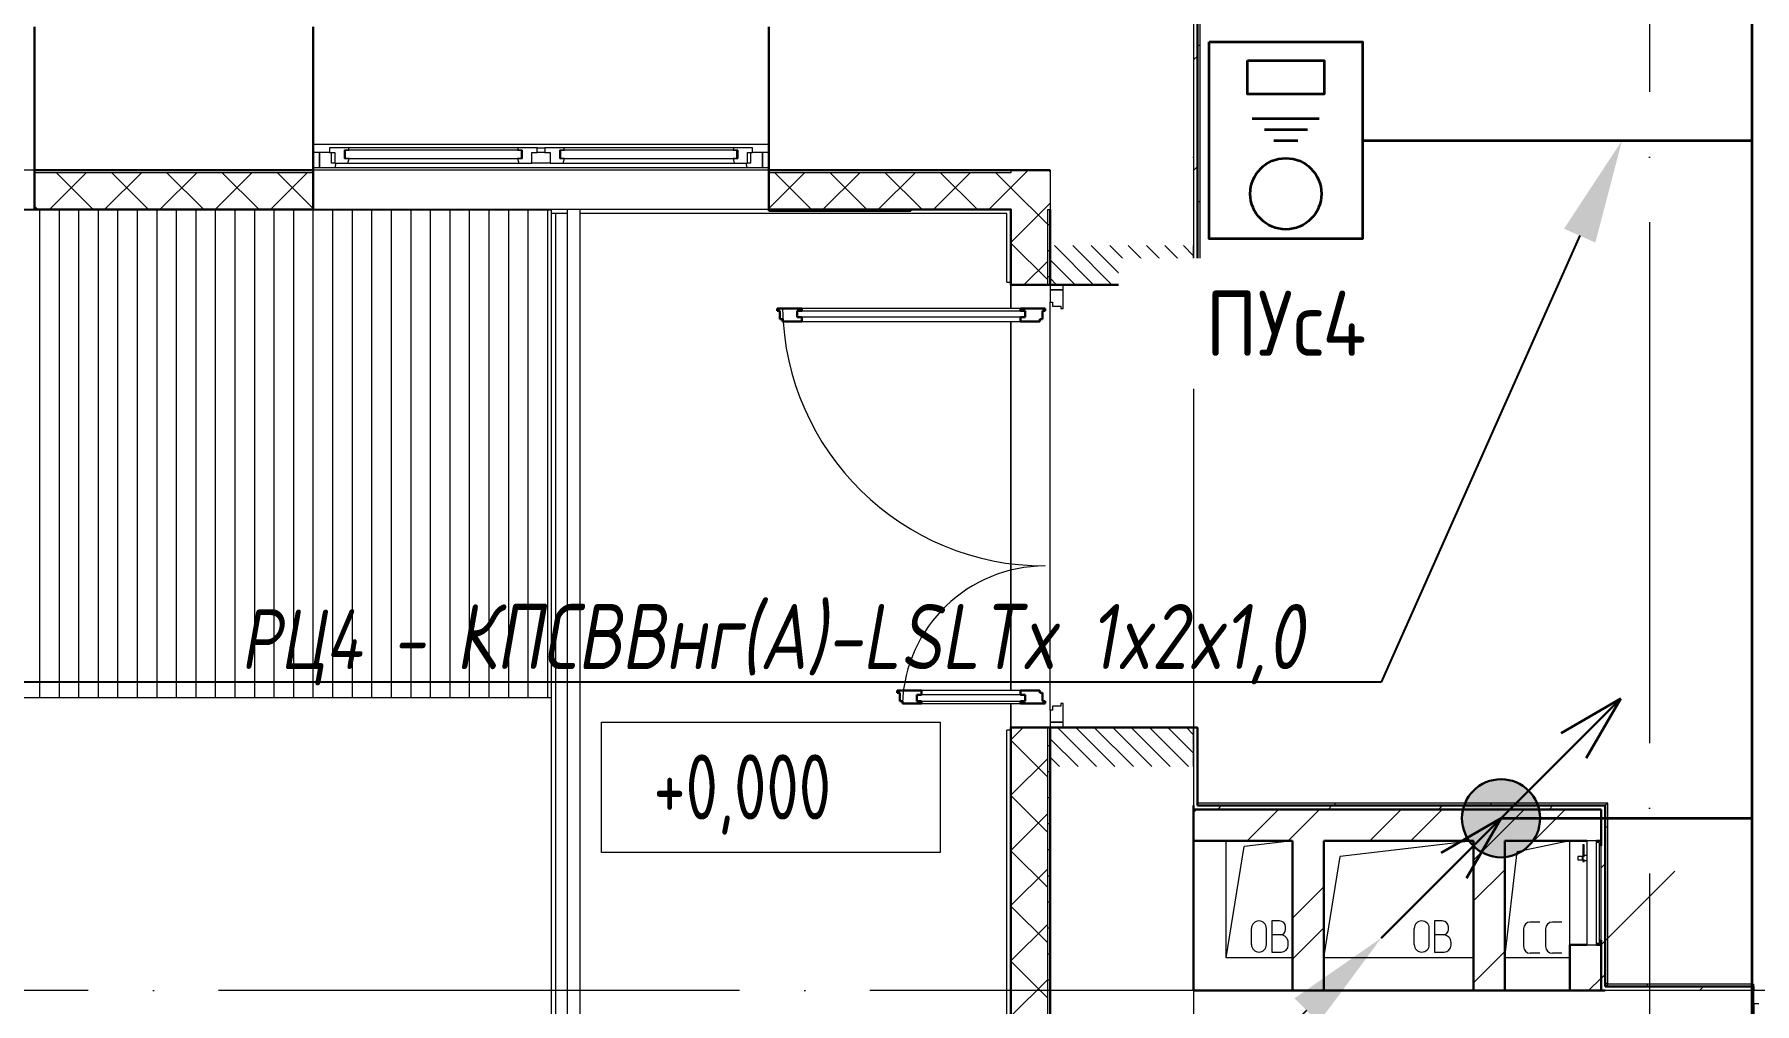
# Model space of a CAD drawing. Header units: millimetres. Extents: x -586848 to 520591, y -385801 to 675781.
# Drawn here: x -25712 to -19109, y -119983 to -116262 of the extents above; entities that cross this region are included whole.
import ezdxf
from ezdxf import colors
from ezdxf.entities.mleader import LeaderData, LeaderLine
from ezdxf.math import Vec2, Vec3

# ---------------------------------------------------------------- set-up
doc = ezdxf.new("R2010")
doc.units = ezdxf.units.MM
doc.set_wipeout_variables(frame=1)
doc.linetypes.add('ADSK_Линия сетки', pattern=[25, 20, -2.5, 0, -2.5])
doc.linetypes.add('ADSK_Штриховая_ш2 п1_5', pattern=[4.5, 3, -1.5])
for name, color, linetype, lineweight in [('_ Окна', 7, 'Continuous', 9), ('E-Безопасность-G', 153, 'Continuous', 35), ('Provodka', 151, 'Continuous', 30), ('RC-Выноски', 7, 'Continuous', 0), ('Аннотация', 7, 'Continuous', 18), ('Двери', 252, 'Continuous', 9), ('Крыша', 7, 'Continuous', 9), ('Крыша штриховка', 7, 'Continuous', 9), ('Лестницы', 252, 'Continuous', 9), ('Линии', 7, 'Continuous', 9), ('Маркировка Не АУ', 7, 'Continuous', 25), ('Оборудование', 8, 'Continuous', 18), ('Ограждение', 252, 'Continuous', 9), ('Окна', 252, 'Continuous', 9), ('Оси', 252, 'Continuous', 9), ('Отметки', 7, 'Continuous', 9), ('Перекрытие', 252, 'Continuous', 18), ('Стены внутренние', 7, 'Continuous', 18), ('Стены наружные', 7, 'Continuous', 18), ('Стены штриховка', 7, 'Continuous', 9)]:
    doc.layers.add(name, color=color, linetype=linetype, lineweight=lineweight)
doc.layers.add('Двери открывание', color=7, linetype='Continuous', lineweight=9, true_color=0xc0c0c0)
doc.styles.add('GOST Common_3', font='', dxfattribs={"height": 3.5})
doc.styles.add('ISOCPEUR', font='isocpeur.ttf', dxfattribs={"width": 0.9, "height": 350})
doc.styles.add('RubezhCAD', font='', dxfattribs={"oblique": 10})
doc.styles.get('GOST Common_3').set_extended_font_data('GOST 2.304 type A')
doc.styles.get('RubezhCAD').set_extended_font_data('GOST type A')
pattern_1 = [(0, (-32119.8, 96), (0, 600), []), (90, (-32119.8, 96), (-600, 4e-14), [])]

# ---------------------------------------------------------------- blocks, each defined once
blk = doc.blocks.new('*U991')
at = {"layer": 'Provodka'}
h = blk.add_hatch(color=256, dxfattribs=at)
h.paths.add_polyline_path([(150, 0, 0.198912), (106.1, 106.1), (0, 0), (-75, -129.9, 0.57735)])
h.paths.add_polyline_path([(0, 0), (-106.1, -106.1, 0.065543), (-75, -129.9)])
h.paths.add_polyline_path([(0, 0), (-129.9, -75, 0.065543), (-106.1, -106.1)])
h.paths.add_polyline_path([(106.1, 106.1, 0.668179), (-150, 0, 0.131652), (-129.9, -75), (0, 0)])
at = {"layer": 'Provodka', "color": 1}
for p, q in [((0, 0), (459.6, 459.6)), ((459.6, 459.6), (230.4, 327.3)), ((459.6, 459.6), (327.3, 230.4)), ((-459.6, -459.6), (0, 0)), ((0, 0), (-229.3, -132.4)), ((0, 0), (-132.4, -229.3))]:
    blk.add_line(p, q, dxfattribs=at)
at = {"layer": 'Provodka'}
blk.add_circle((0, 0), 150, dxfattribs=at)
blk = doc.blocks.new('СЭС Панель')
at = {"color": 1}
blk.add_wipeout([(-588, 756), (0, 756), (0, 0), (-588, 0)], dxfattribs=at)
at = {"layer": 'E-Безопасность-G', "color": 1}
for p, q in [((-423.7, 462.4), (-165.7, 462.4)), ((-376.5, 420.4), (-210.7, 420.4)), ((-340.5, 378.4), (-247.5, 378.4))]:
    blk.add_line(p, q, dxfattribs=at)
for points in [[(-588, 756), (0, 756), (0, 0), (-588, 0)], [(-440.6, 685.4), (-147.4, 685.4), (-147.4, 555.6), (-440.6, 555.6)]]:
    blk.add_lwpolyline(points, close=True, dxfattribs=at)
blk.add_circle((-294, 173.3), 136.6, dxfattribs=at)
blk = doc.blocks.new('1 этаж')
at = {"layer": 'Двери', "lineweight": 18, "true_color": 0x636466}
h = blk.add_hatch(dxfattribs=at)
h.set_pattern_fill('FP_2', color=251, angle=90, style=0, pattern_type=2)
h.set_pattern_definition([(135, (-34980.8, 13491.27), (-35.3553, -35.3553), [])])
h.paths.add_polyline_path([(-35255.8, 12616.3), (-34705.8, 12616.3), (-34705.8, 12766.3), (-35255.8, 12766.3)])
h.paths.add_polyline_path([(-35255.8, 14466.3), (-34705.8, 14466.3), (-34705.8, 14616.3), (-35255.8, 14616.3)])
at = {"layer": 'Ограждение', "true_color": 0x636466}
h = blk.add_hatch(dxfattribs=at)
h.set_pattern_fill('FP_25', color=251, style=0, pattern_type=2)
h.set_pattern_definition(pattern_1)
h.paths.add_polyline_path([(-34690.8, 14476.3), (-34680.8, 14476.3), (-34680.8, 16396.3), (-34690.8, 16406.3), (-34690.8, 15456.3)])
h = blk.add_hatch(dxfattribs=at)
h.set_pattern_fill('FP_25', color=251, style=0, pattern_type=2)
h.set_pattern_definition(pattern_1)
h.paths.add_polyline_path([(-33140.8, 12466.3), (-33125.8, 12466.3), (-33115.8, 12476.3), (-34690.8, 12476.3), (-34690.8, 12466.3), (-33401.2, 12466.3)])
h = blk.add_hatch(dxfattribs=at)
h.set_pattern_fill('FP_25', color=251, style=0, pattern_type=2)
h.set_pattern_definition(pattern_1)
h.paths.add_polyline_path([(-33125.8, 11771.3), (-33115.8, 11781.3), (-33115.8, 12476.3), (-33125.8, 12466.3), (-33125.8, 11968.6)])
h = blk.add_hatch(dxfattribs=at)
h.set_pattern_fill('FP_25', color=251, style=0, pattern_type=2)
h.set_pattern_definition(pattern_1)
h.paths.add_polyline_path([(-33042.5, 11771.3), (-32555.8, 11771.3), (-32555.8, 11781.3), (-33115.8, 11781.3), (-33125.8, 11771.3)])
at = {"color": 251, "lineweight": 18, "true_color": 0x636466}
for p, q in [((-33510.8, 11881.3), (-33464, 12289.5)), ((-33260.8, 12331.3), (-33464, 12289.5)), ((-33376.6, 12019.4), (-33413.1, 12019.4)), ((-33291.6, 12019.4), (-33328.1, 12019.4)), ((-33439.2, 11993.3), (-33439.2, 11925.5)), ((-33354.2, 11993.3), (-33354.2, 11925.5)), ((-33376.6, 11899.4), (-33413.1, 11899.4)), ((-33291.6, 11899.4), (-33328.1, 11899.4)), ((-33260.8, 11881.3), (-33510.8, 11881.3))]:
    blk.add_line(p, q, dxfattribs=at)
for centre, start, end in [((-33413.1, 11993.3), 90, 180), ((-33328.1, 11993.3), 90, 180), ((-33413.1, 11925.5), 180, 270), ((-33328.1, 11925.5), 180, 270)]:
    blk.add_arc(centre, 26.1, start, end, dxfattribs=at)
at = {"layer": '_ Окна', "color": 251, "lineweight": 18, "true_color": 0x636466}
for p, q in [((-37966.8, 14991.3), (-38022.8, 14991.3)), ((-38022.8, 14991.3), (-38022.8, 14974.3)), ((-37965.8, 14990.3), (-37966.8, 14991.3)), ((-37964.8, 14991.3), (-37965.8, 14990.3)), ((-37950.2, 14991.3), (-37964.8, 14991.3)), ((-37947.8, 14982.3), (-37950.2, 14991.3)), ((-37298.4, 14991.3), (-37300.8, 14982.3)), ((-37283.8, 14991.3), (-37298.4, 14991.3)), ((-37282.8, 14990.3), (-37283.8, 14991.3)), ((-37281.8, 14991.3), (-37282.8, 14990.3)), ((-37225.8, 14991.3), (-37281.8, 14991.3)), ((-37225.8, 14974.3), (-37225.8, 14991.3)), ((-37139.8, 14991.3), (-37195.8, 14991.3)), ((-37195.8, 14991.3), (-37195.8, 14974.3)), ((-37138.8, 14990.3), (-37139.8, 14991.3)), ((-37137.8, 14991.3), (-37138.8, 14990.3)), ((-37123.2, 14991.3), (-37137.8, 14991.3)), ((-37120.8, 14982.3), (-37123.2, 14991.3)), ((-36471.4, 14991.3), (-36473.8, 14982.3)), ((-36456.8, 14991.3), (-36471.4, 14991.3)), ((-36455.8, 14990.3), (-36456.8, 14991.3)), ((-36454.8, 14991.3), (-36455.8, 14990.3)), ((-36398.8, 14991.3), (-36454.8, 14991.3)), ((-36398.8, 14974.3), (-36398.8, 14991.3)), ((-38022.8, 14974.3), (-38060.8, 14974.3)), ((-38060.8, 14974.3), (-38060.8, 14916.3)), ((-38022.8, 14974.3), (-38002.8, 14974.3)), ((-38014.8, 14933.3), (-38014.8, 14974.3)), ((-38002.8, 14933.3), (-38014.8, 14933.3)), ((-38002.8, 14974.3), (-38002.8, 14933.3)), ((-38002.8, 14933.3), (-37952.4, 14933.3)), ((-38001.4, 14916.3), (-37996.8, 14933.3)), ((-37965.8, 14950.3), (-37965.8, 14982.3)), ((-37965.8, 14982.3), (-37947.8, 14982.3)), ((-37947.8, 14950.3), (-37965.8, 14950.3)), ((-37952.4, 14933.3), (-37947.8, 14950.3)), ((-37300.8, 14982.3), (-37282.8, 14982.3)), ((-37282.8, 14950.3), (-37300.8, 14950.3)), ((-37300.8, 14950.3), (-37296.2, 14933.3)), ((-37296.2, 14933.3), (-37245.8, 14933.3)), ((-37282.8, 14982.3), (-37282.8, 14950.3)), ((-37245.8, 14933.3), (-37245.8, 14974.3)), ((-37245.8, 14974.3), (-37225.8, 14974.3)), ((-37195.8, 14974.3), (-37175.8, 14974.3)), ((-37175.8, 14974.3), (-37175.8, 14933.3)), ((-37175.8, 14933.3), (-37125.4, 14933.3)), ((-37138.8, 14950.3), (-37138.8, 14982.3)), ((-37138.8, 14982.3), (-37120.8, 14982.3)), ((-37120.8, 14950.3), (-37138.8, 14950.3)), ((-37125.4, 14933.3), (-37120.8, 14950.3)), ((-36473.8, 14982.3), (-36455.8, 14982.3)), ((-36455.8, 14950.3), (-36473.8, 14950.3)), ((-36473.8, 14950.3), (-36469.2, 14933.3)), ((-36469.2, 14933.3), (-36418.8, 14933.3)), ((-36455.8, 14982.3), (-36455.8, 14950.3)), ((-36424.8, 14933.3), (-36420.2, 14916.3)), ((-36418.8, 14933.3), (-36418.8, 14974.3)), ((-36418.8, 14974.3), (-36398.8, 14974.3)), ((-36406.8, 14933.3), (-36418.8, 14933.3)), ((-36406.8, 14974.3), (-36406.8, 14933.3)), ((-36360.8, 14974.3), (-36398.8, 14974.3)), ((-36360.8, 14916.3), (-36360.8, 14974.3)), ((-38060.8, 14916.3), (-38001.4, 14916.3)), ((-36420.2, 14916.3), (-36360.8, 14916.3))]:
    blk.add_line(p, q, dxfattribs=at)
at = {"layer": '_ Окна', "color": 251, "true_color": 0x636466}
for p, q in [((-38060.8, 14974.3), (-38085.8, 14974.3)), ((-38060.8, 14916.3), (-38060.8, 14974.3)), ((-37962.8, 14982.3), (-37965.8, 14982.3)), ((-37965.8, 14982.3), (-37965.8, 14950.3)), ((-37965.8, 14950.3), (-37962.8, 14950.3)), ((-37285.8, 14982.3), (-37962.8, 14982.3)), ((-37962.8, 14982.3), (-37962.8, 14950.3)), ((-37962.8, 14950.3), (-37962.8, 14982.3)), ((-37962.8, 14950.3), (-37285.8, 14950.3)), ((-37285.8, 14950.3), (-37285.8, 14982.3)), ((-37285.8, 14982.3), (-37285.8, 14950.3)), ((-37282.8, 14982.3), (-37285.8, 14982.3)), ((-37285.8, 14950.3), (-37282.8, 14950.3)), ((-37282.8, 14950.3), (-37282.8, 14982.3)), ((-37135.8, 14982.3), (-37138.8, 14982.3)), ((-37138.8, 14982.3), (-37138.8, 14950.3)), ((-37138.8, 14950.3), (-37135.8, 14950.3)), ((-36458.8, 14982.3), (-37135.8, 14982.3)), ((-37135.8, 14982.3), (-37135.8, 14950.3)), ((-37135.8, 14950.3), (-37135.8, 14982.3)), ((-37135.8, 14950.3), (-36458.8, 14950.3)), ((-36458.8, 14950.3), (-36458.8, 14982.3)), ((-36458.8, 14982.3), (-36458.8, 14950.3)), ((-36455.8, 14982.3), (-36458.8, 14982.3)), ((-36458.8, 14950.3), (-36455.8, 14950.3)), ((-36455.8, 14950.3), (-36455.8, 14982.3)), ((-36335.8, 14974.3), (-36360.8, 14974.3)), ((-36360.8, 14974.3), (-36360.8, 14916.3)), ((-38085.8, 14916.3), (-38060.8, 14916.3)), ((-36360.8, 14916.3), (-36335.8, 14916.3))]:
    blk.add_line(p, q, dxfattribs=at)
at = {"layer": 'Аннотация', "color": 251, "lineweight": 20, "true_color": 0x636466}
for p, q in [((-36978.1, 12286.3), (-36978.1, 12786.3)), ((-36978.1, 12786.3), (-35678.1, 12786.3)), ((-35678.1, 12786.3), (-35678.1, 12286.3)), ((-35678.1, 12286.3), (-36978.1, 12286.3))]:
    blk.add_line(p, q, dxfattribs=at)
at = {"layer": 'Двери', "color": 251, "linetype": 'ADSK_Штриховая_ш2 п1_5', "true_color": 0x636466}
for p, q in [((-35255.8, 14616.3), (-35255.8, 14466.3)), ((-34705.8, 14466.3), (-34705.8, 14616.3)), ((-35255.8, 14466.3), (-34705.8, 14466.3)), ((-34705.8, 12766.3), (-35255.8, 12766.3)), ((-35255.8, 12766.3), (-35255.8, 12616.3)), ((-34705.8, 12616.3), (-34705.8, 12766.3))]:
    blk.add_line(p, q, dxfattribs=at)
at = {"layer": 'Двери', "color": 251, "true_color": 0x636466}
for p, q in [((-35205.8, 14466.3), (-35255.8, 14466.3)), ((-35255.8, 14466.3), (-35255.8, 14446.3)), ((-35205.8, 14446.3), (-35205.8, 14466.3)), ((-35255.8, 14446.3), (-35205.8, 14446.3)), ((-35205.8, 14446.3), (-35255.8, 14446.3)), ((-35255.8, 14446.3), (-35255.8, 14399.3)), ((-35255.8, 14399.3), (-35246.8, 14399.3)), ((-35246.8, 14399.3), (-35246.8, 14384.3)), ((-35205.8, 14374.3), (-35205.8, 14446.3)), ((-36227.8, 14365.3), (-35351.8, 14365.3)), ((-36227.8, 14341.3), (-36227.8, 14365.3)), ((-35351.8, 14341.3), (-36227.8, 14341.3)), ((-35369.8, 14374.3), (-36209.8, 14374.3)), ((-35351.8, 14365.3), (-35351.8, 14341.3)), ((-35246.8, 14384.3), (-35214.8, 14384.3)), ((-35214.8, 14384.3), (-35214.8, 14374.3)), ((-35214.8, 14374.3), (-35205.8, 14374.3)), ((-36209.8, 14324.3), (-35369.8, 14324.3)), ((-35351.8, 12891.3), (-35767.8, 12891.3)), ((-35767.8, 12891.3), (-35767.8, 12867.3)), ((-35369.8, 12908.3), (-35749.8, 12908.3)), ((-35351.8, 12867.3), (-35351.8, 12891.3)), ((-35767.8, 12867.3), (-35351.8, 12867.3)), ((-35749.8, 12858.3), (-35369.8, 12858.3)), ((-35255.8, 12833.3), (-35255.8, 12786.3)), ((-35246.8, 12833.3), (-35255.8, 12833.3)), ((-35214.8, 12848.3), (-35246.8, 12848.3)), ((-35246.8, 12848.3), (-35246.8, 12833.3)), ((-35205.8, 12858.3), (-35214.8, 12858.3)), ((-35214.8, 12858.3), (-35214.8, 12848.3)), ((-35205.8, 12786.3), (-35205.8, 12858.3)), ((-35205.8, 12786.3), (-35255.8, 12786.3)), ((-35255.8, 12786.3), (-35255.8, 12766.3)), ((-35255.8, 12786.3), (-35205.8, 12786.3)), ((-35255.8, 12766.3), (-35205.8, 12766.3)), ((-35205.8, 12766.3), (-35205.8, 12786.3)), ((-32555.8, 11756.3), (-32555.8, 11706.3)), ((-32535.8, 11756.3), (-32555.8, 11756.3)), ((-32555.8, 11706.3), (-32535.8, 11706.3))]:
    blk.add_line(p, q, dxfattribs=at)
at = {"layer": 'Двери', "color": 251, "lineweight": 30, "true_color": 0x636466}
for p, q in [((-36209.8, 14374.3), (-36303.8, 14374.3)), ((-36303.8, 14374.3), (-36303.8, 14365.3)), ((-36303.8, 14365.3), (-36293.8, 14365.3)), ((-36293.8, 14365.3), (-36293.8, 14333.3)), ((-36293.8, 14333.3), (-36283.8, 14333.3)), ((-36283.8, 14333.3), (-36283.8, 14324.3)), ((-36227.8, 14365.3), (-36209.8, 14365.3)), ((-36227.8, 14341.3), (-36227.8, 14365.3)), ((-36209.8, 14341.3), (-36227.8, 14341.3)), ((-36209.8, 14365.3), (-36209.8, 14374.3)), ((-36209.8, 14324.3), (-36209.8, 14341.3)), ((-35275.8, 14374.3), (-35369.8, 14374.3)), ((-35369.8, 14365.3), (-35369.8, 14374.3)), ((-35351.8, 14365.3), (-35369.8, 14365.3)), ((-35369.8, 14341.3), (-35351.8, 14341.3)), ((-35369.8, 14324.3), (-35369.8, 14341.3)), ((-35351.8, 14341.3), (-35351.8, 14365.3)), ((-35295.8, 14324.3), (-35295.8, 14333.3)), ((-35295.8, 14333.3), (-35285.8, 14333.3)), ((-35285.8, 14333.3), (-35285.8, 14365.3)), ((-35285.8, 14365.3), (-35275.8, 14365.3)), ((-35275.8, 14365.3), (-35275.8, 14374.3)), ((-36283.8, 14324.3), (-36209.8, 14324.3)), ((-35369.8, 14324.3), (-35295.8, 14324.3)), ((-35749.8, 12908.3), (-35843.8, 12908.3)), ((-35843.8, 12908.3), (-35843.8, 12899.3)), ((-35843.8, 12899.3), (-35833.8, 12899.3)), ((-35833.8, 12899.3), (-35833.8, 12867.3)), ((-35749.8, 12891.3), (-35767.8, 12891.3)), ((-35767.8, 12891.3), (-35767.8, 12867.3)), ((-35749.8, 12908.3), (-35749.8, 12891.3)), ((-35295.8, 12908.3), (-35369.8, 12908.3)), ((-35369.8, 12908.3), (-35369.8, 12891.3)), ((-35369.8, 12891.3), (-35351.8, 12891.3)), ((-35351.8, 12891.3), (-35351.8, 12867.3)), ((-35295.8, 12899.3), (-35295.8, 12908.3)), ((-35285.8, 12899.3), (-35295.8, 12899.3)), ((-35285.8, 12867.3), (-35285.8, 12899.3)), ((-35833.8, 12867.3), (-35823.8, 12867.3)), ((-35823.8, 12867.3), (-35823.8, 12858.3)), ((-35823.8, 12858.3), (-35749.8, 12858.3)), ((-35767.8, 12867.3), (-35749.8, 12867.3)), ((-35749.8, 12867.3), (-35749.8, 12858.3)), ((-35369.8, 12867.3), (-35369.8, 12858.3)), ((-35351.8, 12867.3), (-35369.8, 12867.3)), ((-35369.8, 12858.3), (-35275.8, 12858.3)), ((-35275.8, 12867.3), (-35285.8, 12867.3)), ((-35275.8, 12858.3), (-35275.8, 12867.3))]:
    blk.add_line(p, q, dxfattribs=at)
at = {"layer": 'Двери открывание', "color": 251, "true_color": 0x636466}
for centre, radius, start, end in [((-35275.8, 14394.3), 1008, 181.1369, 270), ((-35275.8, 12838.3), 548, 90, 177.90845)]:
    blk.add_arc(centre, radius, start, end, dxfattribs=at)
at = {"layer": 'Крыша', "color": 251, "true_color": 0x636466}
for p, q in [((-40970.8, 14751.8), (-37170.8, 14754.2)), ((-37170.8, 12881.2), (-37170.8, 14754.2)), ((-40970.8, 12881.2), (-37170.8, 12881.2))]:
    blk.add_line(p, q, dxfattribs=at)
at = {"layer": 'Крыша штриховка', "color": 251, "linetype": 'Continuous', "true_color": 0x636466}
for p, q in [((-39135, 12881.2), (-39135, 14753)), ((-39060, 12881.2), (-39060, 14753)), ((-38985, 12881.2), (-38985, 14753.1)), ((-38910, 12881.2), (-38910, 14753.1)), ((-38835, 12881.2), (-38835, 14753.2)), ((-38760, 12881.2), (-38760, 14753.2)), ((-38685, 12881.2), (-38685, 14753.3)), ((-38610, 12881.2), (-38610, 14753.3)), ((-38535, 12881.2), (-38535, 14753.4)), ((-38460, 12881.2), (-38460, 14753.4)), ((-38385, 12881.2), (-38385, 14753.5)), ((-38310, 12881.2), (-38310, 14753.5)), ((-38235, 12881.2), (-38235, 14753.6)), ((-38160, 12881.2), (-38160, 14753.6)), ((-38085, 12881.2), (-38085, 14753.7)), ((-38010, 12881.2), (-38010, 14753.7)), ((-37935, 12881.2), (-37935, 14753.7)), ((-37860, 12881.2), (-37860, 14753.8)), ((-37785, 12881.2), (-37785, 14753.8)), ((-37710, 12881.2), (-37710, 14753.9)), ((-37635, 12881.2), (-37635, 14753.9)), ((-37560, 12881.2), (-37560, 14754)), ((-37485, 12881.2), (-37485, 14754)), ((-37410, 12881.2), (-37410, 14754.1)), ((-37335, 12881.2), (-37335, 14754.1)), ((-37260, 12881.2), (-37260, 14754.2)), ((-37185, 12881.2), (-37185, 14754.2))]:
    blk.add_line(p, q, dxfattribs=at)
at = {"layer": 'Лестницы', "color": 251, "true_color": 0x636466}
for p, q in [((-37155.8, 14739.3), (-37155.8, 11256.3)), ((-35405.8, 14374.3), (-35405.8, 14466.3)), ((-35405.8, 12908.3), (-35405.8, 14324.3)), ((-35405.8, 12766.3), (-35405.8, 12858.3))]:
    blk.add_line(p, q, dxfattribs=at)
at = {"layer": 'Линии', "color": 251, "lineweight": 18, "ltscale": 100, "true_color": 0x636466}
for p, q in [((-34580.8, 11881.3), (-34580.8, 12331.3)), ((-34580.8, 11881.3), (-34511.3, 12309.5)), ((-34325.8, 12331.3), (-34511.3, 12309.5)), ((-33630.8, 12331.3), (-34142.5, 12271.3)), ((-34205.8, 11881.3), (-34142.5, 12271.3)), ((-34375.8, 12023.8), (-34405.8, 12023.8)), ((-34405.8, 12023.8), (-34405.8, 11903.8)), ((-33750.8, 12023.8), (-33780.8, 12023.8)), ((-33780.8, 12023.8), (-33780.8, 11903.8)), ((-34483.4, 11932.5), (-34483.4, 11995.1)), ((-34426, 11932.5), (-34426, 11995.1)), ((-34372.5, 11970.5), (-34405.8, 11970.5)), ((-34352.5, 11990.5), (-34352.5, 12000.5)), ((-33858.3, 11932.5), (-33858.3, 11995.1)), ((-33800.9, 11932.5), (-33800.9, 11995.1)), ((-33747.4, 11970.5), (-33780.8, 11970.5)), ((-33727.4, 11990.5), (-33727.4, 12000.5)), ((-34405.8, 11903.8), (-34369.1, 11903.8)), ((-34342.5, 11930.5), (-34342.5, 11940.5)), ((-33780.8, 11903.8), (-33744.1, 11903.8)), ((-33717.4, 11930.5), (-33717.4, 11940.5)), ((-34325.8, 11881.3), (-34580.8, 11881.3)), ((-33630.8, 11881.3), (-34205.8, 11881.3))]:
    blk.add_line(p, q, dxfattribs=at)
at = {"layer": 'Линии', "color": 251, "lineweight": 18, "true_color": 0x636466}
for centre, radius, start, end in [((-34454.7, 11995.1), 28.7, 0, 180), ((-34375.8, 12000.5), 23.3, 0, 90), ((-33829.6, 11995.1), 28.7, 0, 180), ((-33750.8, 12000.5), 23.3, 0, 90), ((-34372.5, 11990.5), 20, 270, 0), ((-34372.5, 11940.5), 30, 0, 90), ((-33747.4, 11990.5), 20, 270, 0), ((-33747.4, 11940.5), 30, 0, 90), ((-34454.7, 11932.5), 28.7, 180, 0), ((-34369.1, 11930.5), 26.7, 270, 0), ((-33829.6, 11932.5), 28.7, 180, 0), ((-33744.1, 11930.5), 26.7, 270, 0)]:
    blk.add_arc(centre, radius, start, end, dxfattribs=at)
at = {"layer": 'Оборудование', "color": 251, "true_color": 0x636466}
for p, q in [((-33211.2, 12315.4), (-33211.2, 12269.6)), ((-33206.2, 12315.4), (-33211.2, 12315.4)), ((-33206.2, 12269.6), (-33206.2, 12315.4)), ((-33159.4, 12331.3), (-33195.8, 12331.3)), ((-33195.8, 12331.3), (-33195.8, 11931.3)), ((-33158.5, 11932.2), (-33158.5, 12330.4)), ((-33148.8, 12324.3), (-33158.5, 12324.3)), ((-33147.8, 11939.2), (-33147.8, 12323.3)), ((-33140.8, 12312.3), (-33146.3, 12312.3)), ((-33140.8, 11950.3), (-33140.8, 12312.3)), ((-33213.7, 12270.9), (-33231.1, 12270.9)), ((-33231.1, 12270.9), (-33231.1, 12258.6)), ((-33231.1, 12258.6), (-33213.7, 12258.6)), ((-33211.7, 12272.8), (-33213.7, 12270.9)), ((-33213.7, 12270.9), (-33213.7, 12258.6)), ((-33213.7, 12258.6), (-33211.7, 12256.7)), ((-33195.8, 12274.4), (-33211.7, 12274.4)), ((-33211.7, 12274.4), (-33211.7, 12255.1)), ((-33211.7, 12255.1), (-33195.8, 12255.1)), ((-33211.2, 12259.9), (-33211.2, 12251.7)), ((-33211.2, 12251.7), (-33206.2, 12251.7)), ((-33206.2, 12251.7), (-33206.2, 12259.9)), ((-33140.8, 11931.3), (-32858, 12214.1)), ((-33195.8, 11931.3), (-33159.4, 11931.3)), ((-33158.5, 11938.3), (-33148.8, 11938.3)), ((-33146.3, 11950.3), (-33140.8, 11950.3))]:
    blk.add_line(p, q, dxfattribs=at)
for points, knots in [([(-33158.5, 12330.4), (-33158.5, 12330.4), (-33158.5, 12330.6), (-33158.6, 12330.7), (-33158.6, 12330.8), (-33158.8, 12331), (-33159, 12331.2), (-33159.2, 12331.2), (-33159.3, 12331.3), (-33159.4, 12331.3)], [0, 0, 0, 0, 0.166667, 0.25, 0.333333, 0.5, 0.666667, 0.833333, 1, 1, 1, 1]), ([(-33147.8, 12323.3), (-33147.8, 12323.4), (-33147.8, 12323.5), (-33147.9, 12323.7), (-33147.9, 12323.8), (-33148, 12323.9), (-33148.1, 12324), (-33148.3, 12324.2), (-33148.5, 12324.2), (-33148.7, 12324.3), (-33148.8, 12324.3)], [0, 0, 0, 0, 0.166667, 0.25, 0.333333, 0.416667, 0.541667, 0.666667, 0.833333, 1, 1, 1, 1]), ([(-33146.3, 12312.3), (-33146.4, 12312.3), (-33146.6, 12312.3), (-33146.9, 12312.4), (-33147, 12312.5), (-33147.2, 12312.6), (-33147.4, 12312.7), (-33147.5, 12312.9), (-33147.6, 12313), (-33147.7, 12313.2), (-33147.8, 12313.5), (-33147.8, 12313.7), (-33147.8, 12313.8)], [0, 0, 0, 0, 0.166667, 0.25, 0.333333, 0.416667, 0.5, 0.583333, 0.666667, 0.75, 0.833333, 1, 1, 1, 1]), ([(-33159.4, 11931.3), (-33159.3, 11931.3), (-33159.2, 11931.3), (-33159, 11931.4), (-33158.8, 11931.5), (-33158.6, 11931.7), (-33158.6, 11931.8), (-33158.5, 11932), (-33158.5, 11932.1), (-33158.5, 11932.2)], [-1, -1, -1, -1, -0.833333, -0.666667, -0.5, -0.333333, -0.25, -0.166667, 0, 0, 0, 0]), ([(-33148.8, 11938.3), (-33148.7, 11938.3), (-33148.5, 11938.3), (-33148.3, 11938.4), (-33148.1, 11938.5), (-33148, 11938.6), (-33147.9, 11938.7), (-33147.9, 11938.9), (-33147.8, 11939), (-33147.8, 11939.1), (-33147.8, 11939.2)], [-1, -1, -1, -1, -0.833333, -0.666667, -0.541667, -0.416667, -0.333333, -0.25, -0.166667, 0, 0, 0, 0]), ([(-33147.8, 11948.7), (-33147.8, 11948.9), (-33147.8, 11949.1), (-33147.7, 11949.3), (-33147.6, 11949.5), (-33147.5, 11949.7), (-33147.4, 11949.8), (-33147.2, 11950), (-33147, 11950.1), (-33146.9, 11950.2), (-33146.6, 11950.2), (-33146.4, 11950.3), (-33146.3, 11950.3)], [-1, -1, -1, -1, -0.833333, -0.75, -0.666667, -0.583333, -0.5, -0.416667, -0.333333, -0.25, -0.166667, 0, 0, 0, 0])]:
    blk.add_open_spline(points, degree=3, knots=knots, dxfattribs=at)
at = {"layer": 'Ограждение', "color": 251, "true_color": 0x636466}
for p, q in [((-34680.8, 14476.3), (-34680.8, 16396.3)), ((-38085.8, 15006.3), (-36335.8, 15006.3)), ((-37110.3, 14754.3), (-37110.3, 11256.3)), ((-37060.3, 14754.3), (-37110.3, 14754.3)), ((-37060.3, 11256.3), (-37060.3, 14754.3)), ((-34680.8, 14476.3), (-34690.8, 14476.3)), ((-33115.8, 12476.3), (-34690.8, 12476.3)), ((-33115.8, 12476.3), (-33125.8, 12466.3)), ((-33115.8, 11781.3), (-33115.8, 12476.3)), ((-33125.8, 11771.3), (-33115.8, 11781.3)), ((-32555.8, 11781.3), (-33115.8, 11781.3)), ((-32555.8, 11781.3), (-32555.8, 11771.3))]:
    blk.add_line(p, q, dxfattribs=at)
at = {"layer": 'Окна', "color": 251, "true_color": 0x636466}
for p, q in [((-37964.8, 14991.3), (-37966.8, 14991.3)), ((-37298.4, 14991.3), (-37950.2, 14991.3)), ((-37281.8, 14991.3), (-37283.8, 14991.3)), ((-37225.8, 14991.3), (-37195.8, 14991.3)), ((-37137.8, 14991.3), (-37139.8, 14991.3)), ((-36471.4, 14991.3), (-37123.2, 14991.3)), ((-36454.8, 14991.3), (-36456.8, 14991.3)), ((-37952.4, 14933.3), (-37296.2, 14933.3)), ((-37175.8, 14933.3), (-37245.8, 14933.3)), ((-37195.8, 14974.3), (-37225.8, 14974.3)), ((-37125.4, 14933.3), (-36469.2, 14933.3)), ((-38001.4, 14916.3), (-36420.2, 14916.3))]:
    blk.add_line(p, q, dxfattribs=at)
at = {"layer": 'Оси', "color": 251, "linetype": 'ADSK_Линия сетки', "ltscale": 100, "true_color": 0x636466}
for p, q in [((-34705.8, 32206.9), (-34705.8, -33769.9)), ((-32955.8, 32206.9), (-32955.8, -33769.9)), ((-26448.4, 11756.3), (-72528.1, 11756.3))]:
    blk.add_line(p, q, dxfattribs=at)
at = {"layer": 'Перекрытие', "color": 251, "ltscale": 100, "true_color": 0x636466}
for p, q in [((-34580.8, 11881.3), (-34580.8, 12331.3)), ((-34325.8, 11881.3), (-34580.8, 11881.3)), ((-33630.8, 11881.3), (-34205.8, 11881.3))]:
    blk.add_line(p, q, dxfattribs=at)
at = {"layer": 'Стены внутренние', "color": 251, "lineweight": 30, "true_color": 0x636466}
for p, q in [((-39155.8, 15456.3), (-39155.8, 14906.3)), ((-38085.8, 14906.3), (-38085.8, 15456.3)), ((-36335.8, 15456.3), (-36335.8, 14906.3)), ((-39155.8, 14906.3), (-38085.8, 14906.3)), ((-39155.8, 14896.3), (-39155.8, 14754.3)), ((-38085.8, 14754.3), (-38085.8, 14896.3)), ((-36335.8, 14896.3), (-36335.8, 14754.3)), ((-35255.8, 14906.3), (-35407.8, 14906.3)), ((-39155.8, 14754.3), (-38085.8, 14754.3)), ((-36335.8, 14754.3), (-35407.8, 14754.3)), ((-35407.8, 14754.3), (-35407.8, 14466.3)), ((-35255.8, 14754.3), (-35255.8, 14466.3)), ((-35407.8, 14466.3), (-35265.8, 14466.3)), ((-35255.8, 14466.3), (-34705.8, 14466.3)), ((-35407.8, 12766.3), (-35407.8, 11054.3)), ((-35265.8, 12766.3), (-35407.8, 12766.3)), ((-34705.8, 12766.3), (-35255.8, 12766.3)), ((-35255.8, 12766.3), (-35255.8, 11206.3)), ((-34705.8, 11756.3), (-34705.8, 12331.3)), ((-34325.8, 11756.3), (-34705.8, 11756.3)), ((-33630.8, 11756.3), (-34205.8, 11756.3)), ((-33260.8, 11756.3), (-33510.8, 11756.3)), ((-32555.8, 11206.3), (-32555.8, 11706.3))]:
    blk.add_line(p, q, dxfattribs=at)
at = {"layer": 'Стены внутренние', "color": 251, "true_color": 0x636466}
for p, q in [((-39155.8, 14906.3), (-40905.8, 14906.3)), ((-36335.8, 14906.3), (-38085.8, 14906.3)), ((-35255.8, 14906.3), (-35255.8, 14754.3)), ((-39155.8, 14754.3), (-40905.8, 14754.3)), ((-37110.3, 14754.3), (-38085.8, 14754.3)), ((-36335.8, 14754.3), (-37060.3, 14754.3)), ((-35407.8, 14374.3), (-35407.8, 14466.3)), ((-34705.8, 14466.3), (-34705.8, 12466.3)), ((-35255.8, 12833.3), (-35255.8, 14399.3)), ((-35407.8, 12908.3), (-35407.8, 14324.3)), ((-35407.8, 12766.3), (-35407.8, 12858.3)), ((-32555.8, 11756.3), (-33125.8, 11756.3))]:
    blk.add_line(p, q, dxfattribs=at)
at = {"layer": 'Стены внутренние', "color": 251, "linetype": 'Continuous', "lineweight": 9, "true_color": 0x636466}
for p, q in [((-39097, 14756.3), (-38957, 14896.3)), ((-38931.2, 14756.3), (-39071.2, 14896.3)), ((-38884.9, 14756.3), (-38744.9, 14896.3)), ((-38719.1, 14756.3), (-38859.1, 14896.3)), ((-38672.8, 14756.3), (-38532.8, 14896.3)), ((-38506.9, 14756.3), (-38646.9, 14896.3)), ((-38460.6, 14756.3), (-38320.6, 14896.3)), ((-38294.8, 14756.3), (-38434.8, 14896.3)), ((-38248.5, 14756.3), (-38108.5, 14896.3)), ((-38087.8, 14761.4), (-38222.7, 14896.3)), ((-36333.8, 14761.8), (-36199.3, 14896.3)), ((-36173.5, 14756.3), (-36313.5, 14896.3)), ((-36127.2, 14756.3), (-35987.2, 14896.3)), ((-35961.4, 14756.3), (-36101.4, 14896.3)), ((-35915, 14756.3), (-35775, 14896.3)), ((-35749.2, 14756.3), (-35889.2, 14896.3)), ((-35702.9, 14756.3), (-35562.9, 14896.3)), ((-35537.1, 14756.3), (-35677.1, 14896.3)), ((-35405.8, 14837.1), (-35465, 14896.3)), ((-35405.8, 14841.2), (-35340.8, 14906.3)), ((-35255.8, 14899.2), (-35262.8, 14906.3)), ((-38085.8, 14808.1), (-38087.8, 14811.6)), ((-35490.8, 14756.3), (-35405.8, 14841.2)), ((-35265.8, 14697.1), (-35405.8, 14837.1)), ((-39143.3, 14756.3), (-39153.8, 14766.7)), ((-38381.2, 14756.3), (-38382.3, 14754.3)), ((-36177.6, 14754.3), (-36178.8, 14756.3)), ((-35565.6, 14756.3), (-35566.7, 14754.3)), ((-35405.8, 14629.1), (-35255.8, 14779.1)), ((-35265.8, 14485), (-35405.8, 14625)), ((-35354.5, 14468.3), (-35265.8, 14557)), ((-35405.8, 12719.9), (-35361.5, 12764.3)), ((-35265.8, 12575.8), (-35405.8, 12715.8)), ((-35405.8, 12507.8), (-35265.8, 12647.8)), ((-35265.8, 12363.7), (-35405.8, 12503.7)), ((-35405.8, 12295.7), (-35265.8, 12435.7)), ((-35265.8, 12151.5), (-35405.8, 12291.5)), ((-35405.8, 12083.5), (-35265.8, 12223.5)), ((-35265.8, 11939.4), (-35405.8, 12079.4)), ((-35405.8, 11871.4), (-35265.8, 12011.4)), ((-35265.8, 11727.3), (-35405.8, 11867.3)), ((-35405.8, 11659.3), (-35265.8, 11799.3))]:
    blk.add_line(p, q, dxfattribs=at)
at = {"layer": 'Стены наружные', "color": 251, "lineweight": 30, "true_color": 0x636466}
for p, q in [((-34690.8, 14466.3), (-34690.8, 16406.3)), ((-39155.8, 14906.3), (-39155.8, 14896.3)), ((-38085.8, 14896.3), (-38085.8, 14906.3)), ((-35407.8, 14906.3), (-36335.8, 14906.3)), ((-36335.8, 14906.3), (-36335.8, 14896.3)), ((-35790.8, 14754.3), (-36335.8, 14754.3)), ((-36335.8, 14754.3), (-36335.8, 14749.3)), ((-36335.8, 14749.3), (-35790.8, 14749.3)), ((-35790.8, 14749.3), (-35790.8, 14754.3)), ((-35265.8, 14466.3), (-35255.8, 14466.3)), ((-34705.8, 14466.3), (-34690.8, 14466.3)), ((-35255.8, 12766.3), (-35265.8, 12766.3)), ((-34690.8, 12766.3), (-34705.8, 12766.3)), ((-34690.8, 12466.3), (-34690.8, 12766.3)), ((-34705.8, 12466.3), (-34705.8, 12331.3)), ((-33140.8, 12451.3), (-34705.8, 12451.3)), ((-33125.8, 12466.3), (-34690.8, 12466.3)), ((-33140.8, 12451.3), (-33140.8, 12312.3)), ((-33125.8, 11771.3), (-33125.8, 12466.3)), ((-34705.8, 12331.3), (-34325.8, 12331.3)), ((-34325.8, 12331.3), (-34325.8, 11756.3)), ((-34205.8, 12331.3), (-33630.8, 12331.3)), ((-34205.8, 11756.3), (-34205.8, 12331.3)), ((-33630.8, 12331.3), (-33630.8, 11756.3)), ((-33510.8, 12331.3), (-33195.8, 12331.3)), ((-33510.8, 11756.3), (-33510.8, 12331.3)), ((-33159.2, 12331.3), (-33140.8, 12331.3)), ((-33260.8, 11931.3), (-33260.8, 11756.3)), ((-33195.8, 11931.3), (-33260.8, 11931.3)), ((-33140.8, 11931.3), (-33159.2, 11931.3)), ((-33140.8, 11950.3), (-33140.8, 11756.3)), ((-34325.8, 11756.3), (-34205.8, 11756.3)), ((-33630.8, 11756.3), (-33510.8, 11756.3)), ((-33260.8, 11756.3), (-33125.8, 11756.3)), ((-32555.8, 11771.3), (-33125.8, 11771.3)), ((-32555.8, 11756.3), (-32555.8, 11771.3))]:
    blk.add_line(p, q, dxfattribs=at)
at = {"layer": 'Стены наружные', "color": 251, "true_color": 0x636466}
for p, q in [((-34705.8, 15456.3), (-34705.8, 14466.3)), ((-37110.3, 14739.3), (-37170.8, 14739.3)), ((-37155.8, 14739.3), (-37155.8, 10666.3)), ((-35422.8, 14739.3), (-37060.3, 14739.3)), ((-35422.8, 14476.3), (-35422.8, 14739.3)), ((-35422.8, 14476.3), (-35407.8, 14476.3)), ((-37170.8, 10056.3), (-37170.8, 12881.2)), ((-35422.8, 11256.3), (-35422.8, 12756.3)), ((-35407.8, 12756.3), (-35422.8, 12756.3)), ((-33260.8, 11931.3), (-33260.8, 12331.3))]:
    blk.add_line(p, q, dxfattribs=at)
at = {"layer": 'Стены наружные', "color": 251, "linetype": 'Continuous', "lineweight": 9, "true_color": 0x636466}
for p, q in [((-34705.8, 15329.1), (-34690.8, 15344.1)), ((-34705.8, 14904.8), (-34690.8, 14919.8)), ((-36174.7, 14749.3), (-36177.6, 14754.3)), ((-35255.8, 14696), (-35265.8, 14696)), ((-35255.8, 14596), (-35265.8, 14596)), ((-35255.8, 14496), (-35265.8, 14496)), ((-34705.8, 14480.6), (-34690.8, 14495.6)), ((-35255.8, 12696), (-35265.8, 12696)), ((-35255.8, 12596), (-35265.8, 12596)), ((-35255.8, 12496), (-35265.8, 12496)), ((-34705.8, 12439.7), (-34694.2, 12451.3)), ((-34613.8, 12451.3), (-34598.8, 12466.3)), ((-34499.9, 12331.3), (-34379.9, 12451.3)), ((-34342.8, 12331.3), (-34222.8, 12451.3)), ((-34189.5, 12451.3), (-34174.5, 12466.3)), ((-34028.5, 12331.3), (-33908.5, 12451.3)), ((-33871.3, 12331.3), (-33751.3, 12451.3)), ((-33765.3, 12451.3), (-33750.3, 12466.3)), ((-33557, 12331.3), (-33437, 12451.3)), ((-33399.8, 12331.3), (-33279.8, 12451.3)), ((-33341, 12451.3), (-33326, 12466.3)), ((-35255.8, 12396), (-35265.8, 12396)), ((-35255.8, 12296), (-35265.8, 12296)), ((-33630.8, 12257.5), (-33557, 12331.3)), ((-33630.8, 12100.3), (-33510.8, 12220.3)), ((-33140.8, 12227.2), (-33125.8, 12242.2)), ((-35255.8, 12196), (-35265.8, 12196)), ((-34325.8, 12033.9), (-34205.8, 12153.9)), ((-35255.8, 12096), (-35265.8, 12096)), ((-35255.8, 11996), (-35265.8, 11996)), ((-34325.8, 11876.8), (-34205.8, 11996.8)), ((-35255.8, 11896), (-35265.8, 11896)), ((-33630.8, 11786), (-33510.8, 11906)), ((-35255.8, 11796), (-35265.8, 11796)), ((-33189.1, 11756.3), (-33140.8, 11804.5)), ((-33140.8, 11802.9), (-33125.8, 11817.9)), ((-32763.2, 11756.3), (-32748.2, 11771.3))]:
    blk.add_line(p, q, dxfattribs=at)
at = {"layer": 'Стены штриховка', "color": 251, "true_color": 0x636466}
for p, q in [((-38085.8, 14896.3), (-39155.8, 14896.3)), ((-39153.8, 14756.3), (-39153.8, 14896.3)), ((-38087.8, 14896.3), (-38087.8, 14756.3)), ((-35407.8, 14896.3), (-36335.8, 14896.3)), ((-36333.8, 14756.3), (-36333.8, 14896.3)), ((-35407.8, 14906.3), (-35407.8, 14896.3)), ((-38087.8, 14756.3), (-39153.8, 14756.3)), ((-35405.8, 14756.3), (-36333.8, 14756.3)), ((-35407.8, 14754.3), (-35407.8, 14756.3)), ((-35405.8, 14756.3), (-35405.8, 14468.3)), ((-35265.8, 14466.3), (-35265.8, 14754.3)), ((-35265.8, 14754.3), (-35255.8, 14754.3)), ((-35405.8, 14468.3), (-35265.8, 14468.3)), ((-35405.8, 12764.3), (-35405.8, 11054.3)), ((-35265.8, 12764.3), (-35405.8, 12764.3)), ((-35265.8, 11206.3), (-35265.8, 12766.3))]:
    blk.add_line(p, q, dxfattribs=at)
at = {"layer": 'Отметки', "color": 251, "true_color": 0x636466, "style": 'GOST Common_3', "width": 0.9}
blk.add_text('+0,000', height=250, dxfattribs=at).set_placement((-36779.3, 12413))

msp = doc.modelspace()

# ---------------------------------------------------------------- linework, layer by layer
at = {"layer": 'E-Безопасность-G', "color": 1}
for p, q in [((-19118.4, -144962.5), (-19118.4, -109486)), ((-20082.1, -119271.2), (-19118.4, -119271.2))]:
    msp.add_line(p, q, dxfattribs=at)

# ---------------------------------------------------------------- block references
for name, p in [('1 этаж', (13443.4, -131688.8)), ('*U991', (-20082.1, -119271.2))]:
    msp.add_blockref(name, p)

# ---------------------------------------------------------------- leaders
at = {"layer": 'RC-Выноски', "linetype": 'Continuous', "ltscale": 15}
ml = msp.add_multileader_mtext('Standard', dxfattribs=at)
ml.set_content('{\\H0.91667x;РЦ11..12 - }КПСВВнг(А)-LSLTx 1x2x1,0\\Pна 2-й этаж', color=256, style='RubezhCAD')
ml.set_leader_properties()
ml.build(insert=Vec2(0, 0))
ml.multileader.update_dxf_attribs({"has_text_frame": 1, "text_left_attachment_type": 6, "text_right_attachment_type": 6, "dogleg_length": 2, "arrow_head_size": 400, "scale": 100})
ctx = ml.context
ctx.base_point, ctx.scale, ctx.char_height, ctx.arrow_head_size, ctx.landing_gap_size, ctx.plane_origin = Vec3(-28444.6, -122506.2), 100, 250, 400, 100, Vec3(-555107.8, -160395.8)
ctx.left_attachment, ctx.right_attachment, ctx.text_align_type = 6, 6, 2
notes = []
notes.append((ctx, [(1, (1, 1, 0), (-23404.5, -122506.2), (-1, 0), 200, [(0, [(-20541.7, -119730.8)], 0, [])])]))
ctx.mtext.insert, ctx.mtext.width, ctx.mtext.alignment, ctx.mtext.flow_direction = Vec3(-23704.5, -122206.2), 5324.915, 3, 5
for ctx, leaders in notes:
    for number, flags, end, landing, length, lines in leaders:
        leader = LeaderData()
        leader.index, (leader.has_last_leader_line, leader.has_dogleg_vector, leader.attachment_direction) = number, flags
        leader.last_leader_point, leader.dogleg_vector, leader.dogleg_length = Vec3(end), Vec3(landing), length
        for number, points, colour, breaks in lines:
            line = LeaderLine()
            line.index, line.vertices, line.color, line.breaks = number, Vec3.list(points), colors.encode_raw_color(colour), breaks
            leader.lines.append(line)
        ctx.leaders.append(leader)

# ---------------------------------------------------------------- next in the draw order: block references
at = {"layer": 'E-Безопасность-G', "color": 1}
msp.add_blockref('СЭС Панель', (-20614.2, -117046.8), dxfattribs=at)

# ---------------------------------------------------------------- next in the draw order: texts
at = {"layer": 'Маркировка Не АУ', "insert": (-20907.6, -117371.2), "char_height": 250, "width": 1035.25, "attachment_point": 5, "style": 'ISOCPEUR', "bg_fill": 2}
msp.add_mtext('ПУс4', dxfattribs=at)

# ---------------------------------------------------------------- next in the draw order: linework, layer by layer
at = {"layer": 'E-Безопасность-G', "color": 1}
msp.add_line((-20614.2, -116668.8), (-19118.4, -116668.8), dxfattribs=at)

# ---------------------------------------------------------------- next in the draw order: leaders
at = {"layer": 'RC-Выноски', "linetype": 'Continuous', "ltscale": 15}
ml = msp.add_multileader_mtext('Standard', dxfattribs=at)
ml.set_content('{\\H0.91667x;РЦ4 - }КПСВВнг(А)-LSLTx 1x2x1,0', color=256, style='RubezhCAD')
ml.set_leader_properties()
ml.build(insert=Vec2(0, 0))
ml.multileader.update_dxf_attribs({"has_text_frame": 1, "text_left_attachment_type": 6, "text_right_attachment_type": 6, "dogleg_length": 2, "arrow_head_size": 400, "scale": 100})
ctx = ml.context
ctx.base_point, ctx.scale, ctx.char_height, ctx.arrow_head_size, ctx.landing_gap_size, ctx.plane_origin = Vec3(-25189.7, -118748.4), 100, 250, 400, 100, Vec3(-552506.9, -157464.9)
ctx.left_attachment, ctx.right_attachment, ctx.text_align_type = 6, 6, 2
notes = []
notes.append((ctx, [(1, (1, 1, 0), (-20542.4, -118748.4), (-1, 0), 200, [(0, [(-19617.5, -116668.8)], 0, [])])]))
ctx.mtext.insert, ctx.mtext.width, ctx.mtext.alignment, ctx.mtext.flow_direction = Vec3(-20842.4, -118448.4), 5324.915, 3, 5
for ctx, leaders in notes:
    for number, flags, end, landing, length, lines in leaders:
        leader = LeaderData()
        leader.index, (leader.has_last_leader_line, leader.has_dogleg_vector, leader.attachment_direction) = number, flags
        leader.last_leader_point, leader.dogleg_vector, leader.dogleg_length = Vec3(end), Vec3(landing), length
        for number, points, colour, breaks in lines:
            line = LeaderLine()
            line.index, line.vertices, line.color, line.breaks = number, Vec3.list(points), colors.encode_raw_color(colour), breaks
            leader.lines.append(line)
        ctx.leaders.append(leader)

doc.saveas('drawing.dxf')
